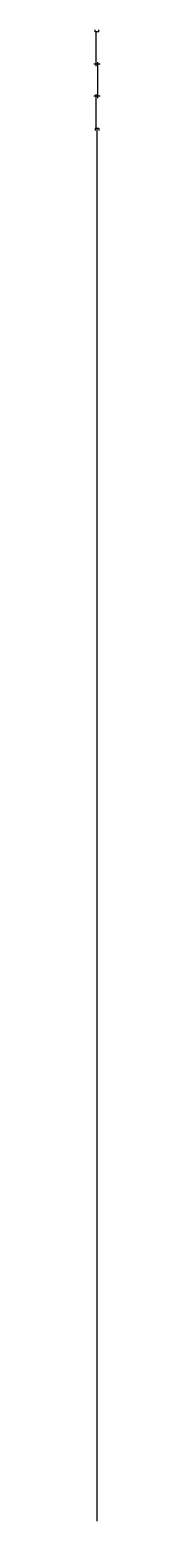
# Model space of a CAD drawing. Units: millimetres at full size, sheet at 1:100. Extents: x -3361 to -3251, y -15735 to 10490.
import ezdxf

# ---------------------------------------------------------------- set-up
doc = ezdxf.new("R2010")
doc.units = ezdxf.units.MM
doc.header["$LTSCALE"] = 100
doc.layers.add('0-0', color=7, linetype='Continuous')

msp = doc.modelspace()

# ---------------------------------------------------------------- linework, layer by layer
at = {"layer": '0-0'}
for p, q in [((-3341.1, 10455.1), (-3341.1, 10490.1)), ((-3271.1, 10455.1), (-3271.1, 10490.1)), ((-3271.1, 10455.1), (-3341.1, 10455.1)), ((-3318.1, 9853.4), (-3318.1, 10455.1)), ((-3251.1, 9888.4), (-3361.1, 9888.4)), ((-3294.1, 9286.8), (-3294.1, 9923.4)), ((-3251.1, 9321.8), (-3361.1, 9321.8)), ((-3318.1, 8755.1), (-3318.1, 9356.8)), ((-3341.1, 8755.1), (-3341.1, 8720.1)), ((-3271.1, 8755.1), (-3341.1, 8755.1)), ((-3306.1, 8755.1), (-3306.1, -15734.7)), ((-3271.1, 8755.1), (-3271.1, 8720.1))]:
    msp.add_line(p, q, dxfattribs=at)

doc.saveas('drawing.dxf')
